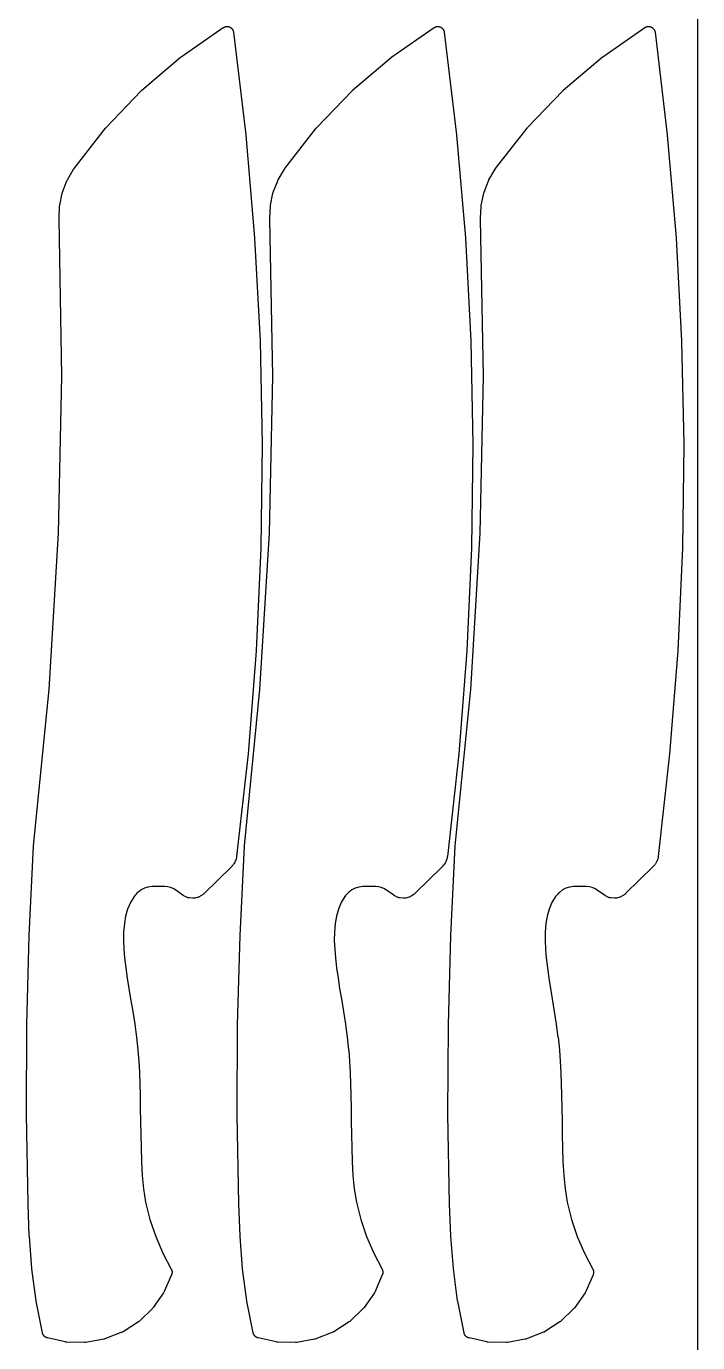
# Model space of a CAD drawing. Header units: metres. Extents: x 0 to 3000, y 0 to 1240.
# Drawn here: x 2796.1 to 3000, y 399.4 to 798.9 of the extents above; entities that cross this region are included whole.
import ezdxf

# ---------------------------------------------------------------- set-up
doc = ezdxf.new("R2010")
doc.units = ezdxf.units.M

msp = doc.modelspace()

# ---------------------------------------------------------------- linework, layer by layer
at = {"color": 7}
msp.add_lwpolyline([(0, 0), (3000, 0), (3000, 1240), (0, 1240), (0, 0)], close=True, dxfattribs=at)
at = {"color": 1}
for points in [[(2849.99, 535.57), (2849.97, 535.56), (2849.96, 535.54), (2849.89, 535.5), (2849.83, 535.45), (2848.96, 534.86), (2848.81, 534.76), (2848.65, 534.68), (2848.49, 534.62), (2848.33, 534.57), (2847.33, 534.31), (2847.11, 534.27), (2846.88, 534.25), (2846.65, 534.26), (2845.63, 534.35), (2845.46, 534.38), (2845.29, 534.42), (2845.12, 534.47), (2844.96, 534.54), (2844, 534.99), (2843.93, 535.03), (2843.87, 535.06), (2843.85, 535.07), (2843.83, 535.08), (2843.77, 535.13), (2843.7, 535.17), (2841.49, 536.74), (2840.7, 537.22), (2839.92, 537.53), (2839.1, 537.73), (2838.19, 537.8), (2834.32, 537.8), (2833.07, 537.68), (2831.98, 537.35), (2830.97, 536.83), (2830, 536.06), (2829.72, 535.78), (2829.4, 535.44), (2829.1, 535.08), (2828.86, 534.77), (2827.73, 532.95), (2826.9, 530.98), (2826.3, 528.83), (2825.92, 526.58), (2825.69, 524.02), (2825.66, 521.44), (2825.77, 518.84), (2826, 516.22), (2826.36, 513.11), (2826.79, 509.99), (2827.28, 506.86), (2827.8, 503.72), (2828.43, 499.88), (2828.43, 499.86), (2829.04, 496.02), (2829.04, 495.98), (2829.58, 492.14), (2829.59, 492.08), (2830.01, 488.22), (2830.02, 488.16), (2830.29, 484.8), (2830.29, 484.75), (2830.47, 481.38), (2830.47, 481.34), (2830.59, 477.97), (2830.59, 477.95), (2830.67, 474.58), (2830.67, 474.57), (2830.75, 470.57), (2830.75, 470.56), (2830.82, 466.56), (2830.89, 462.56), (2830.98, 458.56), (2831.1, 454.34), (2831.33, 450.16), (2831.73, 446.04), (2832.37, 442), (2833.67, 436.74), (2835.45, 431.6), (2837.63, 426.59), (2840.17, 421.69), (2840.18, 421.69), (2840.18, 421.68), (2840.22, 421.6), (2840.26, 421.51), (2840.26, 421.51), (2840.26, 421.5), (2840.29, 421.41), (2840.32, 421.33), (2840.32, 421.32), (2840.32, 421.32), (2840.34, 421.23), (2840.36, 421.14), (2840.37, 421.13), (2840.37, 421.12), (2840.38, 421.03), (2840.39, 420.94), (2840.39, 420.94), (2840.39, 420.93), (2840.39, 420.84), (2840.4, 420.74), (2840.4, 420.74), (2840.4, 420.73), (2840.39, 420.64), (2840.39, 420.55), (2840.38, 420.54), (2840.38, 420.54), (2840.37, 420.45), (2840.35, 420.36), (2840.35, 420.35), (2840.35, 420.34), (2840.33, 420.26), (2840.3, 420.17), (2840.3, 420.16), (2840.3, 420.16), (2840.27, 420.07), (2840.24, 419.98), (2840.23, 419.98), (2840.23, 419.97), (2838.02, 414.9), (2837.93, 414.72), (2837.83, 414.55), (2834.7, 410.05), (2834.58, 409.9), (2834.44, 409.76), (2830.49, 405.95), (2830.34, 405.82), (2830.18, 405.71), (2825.52, 402.73), (2825.35, 402.63), (2825.17, 402.55), (2820.01, 400.54), (2819.82, 400.48), (2819.63, 400.43), (2814.23, 399.48), (2814.04, 399.46), (2813.84, 399.45), (2808.36, 399.58), (2808.16, 399.59), (2807.97, 399.63), (2802.57, 400.83), (2802.5, 400.85), (2802.42, 400.87), (2802.4, 400.88), (2802.38, 400.88), (2802.31, 400.91), (2802.24, 400.93), (2802.22, 400.95), (2802.19, 400.95), (2802.13, 400.99), (2802.06, 401.02), (2802.04, 401.03), (2802.02, 401.04), (2801.96, 401.08), (2801.89, 401.12), (2801.87, 401.13), (2801.85, 401.15), (2801.79, 401.19), (2801.74, 401.24), (2801.72, 401.25), (2801.7, 401.27), (2801.64, 401.32), (2801.59, 401.37), (2801.57, 401.39), (2801.56, 401.4), (2801.51, 401.46), (2801.46, 401.51), (2801.44, 401.53), (2801.43, 401.55), (2801.38, 401.61), (2801.34, 401.67), (2801.33, 401.69), (2801.31, 401.71), (2801.28, 401.78), (2801.24, 401.84), (2801.23, 401.86), (2801.22, 401.88), (2801.19, 401.95), (2801.16, 402.02), (2801.15, 402.04), (2801.14, 402.06), (2801.11, 402.13), (2801.09, 402.2), (2801.08, 402.22), (2801.08, 402.25), (2801.06, 402.32), (2801.04, 402.39), (2799.12, 411.99), (2799.1, 412.12), (2797.83, 421.79), (2797.82, 421.89), (2797.06, 431.62), (2797.05, 431.69), (2796.65, 441.49), (2796.65, 441.51), (2796.65, 441.54), (2796.18, 468.64), (2796.18, 468.68), (2796.31, 495.78), (2796.31, 495.82), (2797.03, 522.92), (2797.03, 522.96), (2798.34, 550.03), (2798.34, 550.08), (2798.35, 550.14), (2803.09, 597.57), (2805.95, 645.1), (2806.95, 692.71), (2806.08, 740.38), (2806.08, 740.44), (2806.08, 740.5), (2806.24, 744.24), (2806.26, 744.4), (2806.28, 744.56), (2807.04, 748.2), (2807.08, 748.36), (2807.14, 748.51), (2808.47, 751.98), (2808.54, 752.13), (2808.61, 752.27), (2810.5, 755.5), (2810.52, 755.53), (2810.54, 755.56), (2810.58, 755.61), (2810.61, 755.66), (2810.63, 755.69), (2810.65, 755.72), (2820.2, 767.97), (2820.34, 768.12), (2831.05, 779.31), (2831.2, 779.45), (2842.99, 789.5), (2843.15, 789.63), (2855.94, 798.46), (2856.01, 798.5), (2856.09, 798.55), (2856.1, 798.56), (2856.1, 798.56), (2856.19, 798.6), (2856.27, 798.64), (2856.27, 798.64), (2856.28, 798.65), (2856.37, 798.68), (2856.45, 798.71), (2856.46, 798.71), (2856.46, 798.71), (2856.55, 798.74), (2856.64, 798.76), (2856.65, 798.76), (2856.65, 798.77), (2856.74, 798.78), (2856.84, 798.8), (2856.84, 798.8), (2856.85, 798.8), (2856.94, 798.8), (2857.03, 798.81), (2857.04, 798.81), (2857.04, 798.81), (2857.13, 798.81), (2857.23, 798.8), (2857.23, 798.8), (2857.24, 798.8), (2857.33, 798.79), (2857.42, 798.78), (2857.43, 798.78), (2857.43, 798.78), (2857.52, 798.76), (2857.61, 798.74), (2857.62, 798.73), (2857.62, 798.73), (2857.71, 798.7), (2857.8, 798.67), (2857.8, 798.67), (2857.81, 798.67), (2857.89, 798.63), (2857.98, 798.59), (2857.98, 798.59), (2857.99, 798.59), (2858.07, 798.54), (2858.15, 798.5), (2858.15, 798.49), (2858.16, 798.49), (2858.23, 798.44), (2858.31, 798.38), (2858.31, 798.38), (2858.32, 798.38), (2858.39, 798.31), (2858.46, 798.25), (2858.46, 798.25), (2858.46, 798.25), (2858.53, 798.18), (2858.59, 798.11), (2858.59, 798.11), (2858.6, 798.1), (2858.65, 798.03), (2858.71, 797.96), (2858.71, 797.95), (2858.72, 797.95), (2858.77, 797.87), (2858.82, 797.79), (2858.82, 797.78), (2858.82, 797.78), (2858.86, 797.7), (2858.9, 797.61), (2858.91, 797.61), (2858.91, 797.6), (2858.94, 797.52), (2858.97, 797.43), (2858.97, 797.42), (2858.98, 797.42), (2859, 797.33), (2859.03, 797.24), (2859.03, 797.24), (2859.03, 797.23), (2859.04, 797.14), (2859.06, 797.05), (2862.77, 765.94), (2862.77, 765.87), (2865.46, 734.69), (2865.46, 734.62), (2867.12, 703.38), (2867.12, 703.31), (2867.75, 672.04), (2867.75, 671.98), (2867.35, 640.7), (2867.35, 640.64), (2865.93, 609.38), (2865.92, 609.32), (2863.47, 578.11), (2863.46, 578.05), (2859.99, 546.91), (2859.99, 546.91), (2859.99, 546.91), (2859.97, 546.81), (2859.95, 546.72), (2859.95, 546.72), (2859.95, 546.72), (2859.85, 546.23), (2859.81, 546.06), (2859.75, 545.91), (2859.57, 545.45), (2859.5, 545.29), (2859.42, 545.15), (2859.16, 544.72), (2859.07, 544.58), (2858.97, 544.45), (2858.64, 544.07), (2858.58, 544.01), (2858.53, 543.95), (2850.1, 535.68), (2850.04, 535.62), (2849.99, 535.57)], [(2913.99, 535.57), (2913.97, 535.56), (2913.96, 535.54), (2913.89, 535.5), (2913.83, 535.45), (2912.96, 534.86), (2912.81, 534.76), (2912.65, 534.68), (2912.49, 534.62), (2912.33, 534.57), (2911.33, 534.31), (2911.11, 534.27), (2910.88, 534.25), (2910.65, 534.26), (2909.63, 534.35), (2909.46, 534.38), (2909.29, 534.42), (2909.12, 534.47), (2908.96, 534.54), (2908, 534.99), (2907.93, 535.03), (2907.87, 535.06), (2907.85, 535.07), (2907.83, 535.08), (2907.77, 535.13), (2907.7, 535.17), (2905.49, 536.74), (2904.7, 537.22), (2903.92, 537.53), (2903.1, 537.73), (2902.19, 537.8), (2898.32, 537.8), (2897.07, 537.68), (2895.98, 537.35), (2894.97, 536.83), (2894, 536.06), (2893.72, 535.78), (2893.4, 535.44), (2893.1, 535.08), (2892.86, 534.77), (2891.73, 532.95), (2890.9, 530.98), (2890.3, 528.83), (2889.92, 526.58), (2889.69, 524.02), (2889.66, 521.44), (2889.77, 518.84), (2890, 516.22), (2890.36, 513.11), (2890.79, 509.99), (2891.28, 506.86), (2891.8, 503.72), (2892.43, 499.88), (2892.43, 499.86), (2893.04, 496.02), (2893.04, 495.98), (2893.58, 492.14), (2893.59, 492.08), (2894.01, 488.22), (2894.02, 488.16), (2894.29, 484.8), (2894.29, 484.75), (2894.47, 481.38), (2894.47, 481.34), (2894.59, 477.97), (2894.59, 477.95), (2894.67, 474.58), (2894.67, 474.57), (2894.75, 470.57), (2894.75, 470.56), (2894.82, 466.56), (2894.89, 462.56), (2894.98, 458.56), (2895.1, 454.34), (2895.33, 450.16), (2895.73, 446.04), (2896.37, 442), (2897.67, 436.74), (2899.45, 431.6), (2901.63, 426.59), (2904.17, 421.69), (2904.18, 421.69), (2904.18, 421.68), (2904.22, 421.6), (2904.26, 421.51), (2904.26, 421.51), (2904.26, 421.5), (2904.29, 421.41), (2904.32, 421.33), (2904.32, 421.32), (2904.32, 421.32), (2904.34, 421.23), (2904.36, 421.14), (2904.37, 421.13), (2904.37, 421.12), (2904.38, 421.03), (2904.39, 420.94), (2904.39, 420.94), (2904.39, 420.93), (2904.39, 420.84), (2904.4, 420.74), (2904.4, 420.74), (2904.4, 420.73), (2904.39, 420.64), (2904.39, 420.55), (2904.38, 420.54), (2904.38, 420.54), (2904.37, 420.45), (2904.35, 420.36), (2904.35, 420.35), (2904.35, 420.34), (2904.33, 420.26), (2904.3, 420.17), (2904.3, 420.16), (2904.3, 420.16), (2904.27, 420.07), (2904.24, 419.98), (2904.23, 419.98), (2904.23, 419.97), (2902.02, 414.9), (2901.93, 414.72), (2901.83, 414.55), (2898.7, 410.05), (2898.58, 409.9), (2898.44, 409.76), (2894.49, 405.95), (2894.34, 405.82), (2894.18, 405.71), (2889.52, 402.73), (2889.35, 402.63), (2889.17, 402.55), (2884.01, 400.54), (2883.82, 400.48), (2883.63, 400.43), (2878.23, 399.48), (2878.04, 399.46), (2877.84, 399.45), (2872.36, 399.58), (2872.16, 399.59), (2871.97, 399.63), (2866.57, 400.83), (2866.5, 400.85), (2866.42, 400.87), (2866.4, 400.88), (2866.38, 400.88), (2866.31, 400.91), (2866.24, 400.93), (2866.22, 400.95), (2866.19, 400.95), (2866.13, 400.99), (2866.06, 401.02), (2866.04, 401.03), (2866.02, 401.04), (2865.96, 401.08), (2865.89, 401.12), (2865.87, 401.13), (2865.85, 401.15), (2865.79, 401.19), (2865.74, 401.24), (2865.72, 401.25), (2865.7, 401.27), (2865.64, 401.32), (2865.59, 401.37), (2865.57, 401.39), (2865.56, 401.4), (2865.51, 401.46), (2865.46, 401.51), (2865.44, 401.53), (2865.43, 401.55), (2865.38, 401.61), (2865.34, 401.67), (2865.33, 401.69), (2865.31, 401.71), (2865.28, 401.78), (2865.24, 401.84), (2865.23, 401.86), (2865.22, 401.88), (2865.19, 401.95), (2865.16, 402.02), (2865.15, 402.04), (2865.14, 402.06), (2865.11, 402.13), (2865.09, 402.2), (2865.08, 402.22), (2865.08, 402.25), (2865.06, 402.32), (2865.04, 402.39), (2863.12, 411.99), (2863.1, 412.12), (2861.83, 421.79), (2861.82, 421.89), (2861.06, 431.62), (2861.05, 431.69), (2860.65, 441.49), (2860.65, 441.51), (2860.65, 441.54), (2860.18, 468.64), (2860.18, 468.68), (2860.31, 495.78), (2860.31, 495.82), (2861.03, 522.92), (2861.03, 522.96), (2862.34, 550.03), (2862.34, 550.08), (2862.35, 550.14), (2867.09, 597.57), (2869.95, 645.1), (2870.95, 692.71), (2870.08, 740.38), (2870.08, 740.44), (2870.08, 740.5), (2870.24, 744.24), (2870.26, 744.4), (2870.28, 744.56), (2871.04, 748.2), (2871.08, 748.36), (2871.14, 748.51), (2872.47, 751.98), (2872.54, 752.13), (2872.61, 752.27), (2874.5, 755.5), (2874.52, 755.53), (2874.54, 755.56), (2874.58, 755.61), (2874.61, 755.66), (2874.63, 755.69), (2874.65, 755.72), (2884.2, 767.97), (2884.34, 768.12), (2895.05, 779.31), (2895.2, 779.45), (2906.99, 789.5), (2907.15, 789.63), (2919.94, 798.46), (2920.01, 798.5), (2920.09, 798.55), (2920.1, 798.56), (2920.1, 798.56), (2920.19, 798.6), (2920.27, 798.64), (2920.27, 798.64), (2920.28, 798.65), (2920.37, 798.68), (2920.45, 798.71), (2920.46, 798.71), (2920.46, 798.71), (2920.55, 798.74), (2920.64, 798.76), (2920.65, 798.76), (2920.65, 798.77), (2920.74, 798.78), (2920.84, 798.8), (2920.84, 798.8), (2920.85, 798.8), (2920.94, 798.8), (2921.03, 798.81), (2921.04, 798.81), (2921.04, 798.81), (2921.13, 798.81), (2921.23, 798.8), (2921.23, 798.8), (2921.24, 798.8), (2921.33, 798.79), (2921.42, 798.78), (2921.43, 798.78), (2921.43, 798.78), (2921.52, 798.76), (2921.61, 798.74), (2921.62, 798.73), (2921.62, 798.73), (2921.71, 798.7), (2921.8, 798.67), (2921.8, 798.67), (2921.81, 798.67), (2921.89, 798.63), (2921.98, 798.59), (2921.98, 798.59), (2921.99, 798.59), (2922.07, 798.54), (2922.15, 798.5), (2922.15, 798.49), (2922.16, 798.49), (2922.23, 798.44), (2922.31, 798.38), (2922.31, 798.38), (2922.32, 798.38), (2922.39, 798.31), (2922.46, 798.25), (2922.46, 798.25), (2922.46, 798.25), (2922.53, 798.18), (2922.59, 798.11), (2922.59, 798.11), (2922.6, 798.1), (2922.65, 798.03), (2922.71, 797.96), (2922.71, 797.95), (2922.72, 797.95), (2922.77, 797.87), (2922.82, 797.79), (2922.82, 797.78), (2922.82, 797.78), (2922.86, 797.7), (2922.9, 797.61), (2922.91, 797.61), (2922.91, 797.6), (2922.94, 797.52), (2922.97, 797.43), (2922.97, 797.42), (2922.98, 797.42), (2923, 797.33), (2923.03, 797.24), (2923.03, 797.24), (2923.03, 797.23), (2923.04, 797.14), (2923.06, 797.05), (2926.77, 765.94), (2926.77, 765.87), (2929.46, 734.69), (2929.46, 734.62), (2931.12, 703.38), (2931.12, 703.31), (2931.75, 672.04), (2931.75, 671.98), (2931.35, 640.7), (2931.35, 640.64), (2929.93, 609.38), (2929.92, 609.32), (2927.47, 578.11), (2927.46, 578.05), (2923.99, 546.91), (2923.99, 546.91), (2923.99, 546.91), (2923.97, 546.81), (2923.95, 546.72), (2923.95, 546.72), (2923.95, 546.72), (2923.85, 546.23), (2923.81, 546.06), (2923.75, 545.91), (2923.57, 545.45), (2923.5, 545.29), (2923.42, 545.15), (2923.16, 544.72), (2923.07, 544.58), (2922.97, 544.45), (2922.64, 544.07), (2922.58, 544.01), (2922.53, 543.95), (2914.1, 535.68), (2914.04, 535.62), (2913.99, 535.57)], [(2977.99, 535.57), (2977.97, 535.56), (2977.96, 535.54), (2977.89, 535.5), (2977.83, 535.45), (2976.96, 534.86), (2976.81, 534.76), (2976.65, 534.68), (2976.49, 534.62), (2976.33, 534.57), (2975.33, 534.31), (2975.11, 534.27), (2974.88, 534.25), (2974.65, 534.26), (2973.63, 534.35), (2973.46, 534.38), (2973.29, 534.42), (2973.12, 534.47), (2972.96, 534.54), (2972, 534.99), (2971.93, 535.03), (2971.87, 535.06), (2971.85, 535.07), (2971.83, 535.08), (2971.77, 535.13), (2971.7, 535.17), (2969.49, 536.74), (2968.7, 537.22), (2967.92, 537.53), (2967.1, 537.73), (2966.19, 537.8), (2962.32, 537.8), (2961.07, 537.68), (2959.98, 537.35), (2958.97, 536.83), (2958, 536.06), (2957.72, 535.78), (2957.4, 535.44), (2957.1, 535.08), (2956.86, 534.77), (2955.73, 532.95), (2954.9, 530.98), (2954.3, 528.83), (2953.92, 526.58), (2953.69, 524.02), (2953.66, 521.44), (2953.77, 518.84), (2954, 516.22), (2954.36, 513.11), (2954.79, 509.99), (2955.28, 506.86), (2955.8, 503.72), (2956.43, 499.88), (2956.43, 499.86), (2957.04, 496.02), (2957.04, 495.98), (2957.58, 492.14), (2957.59, 492.08), (2958.01, 488.22), (2958.02, 488.16), (2958.29, 484.8), (2958.29, 484.75), (2958.47, 481.38), (2958.47, 481.34), (2958.59, 477.97), (2958.59, 477.95), (2958.67, 474.58), (2958.67, 474.57), (2958.75, 470.57), (2958.75, 470.56), (2958.82, 466.56), (2958.89, 462.56), (2958.98, 458.56), (2959.1, 454.34), (2959.33, 450.16), (2959.73, 446.04), (2960.37, 442), (2961.67, 436.74), (2963.45, 431.6), (2965.63, 426.59), (2968.17, 421.69), (2968.18, 421.69), (2968.18, 421.68), (2968.22, 421.6), (2968.26, 421.51), (2968.26, 421.51), (2968.26, 421.5), (2968.29, 421.41), (2968.32, 421.33), (2968.32, 421.32), (2968.32, 421.32), (2968.34, 421.23), (2968.36, 421.14), (2968.37, 421.13), (2968.37, 421.12), (2968.38, 421.03), (2968.39, 420.94), (2968.39, 420.94), (2968.39, 420.93), (2968.39, 420.84), (2968.4, 420.74), (2968.4, 420.74), (2968.4, 420.73), (2968.39, 420.64), (2968.39, 420.55), (2968.38, 420.54), (2968.38, 420.54), (2968.37, 420.45), (2968.35, 420.36), (2968.35, 420.35), (2968.35, 420.34), (2968.33, 420.26), (2968.3, 420.17), (2968.3, 420.16), (2968.3, 420.16), (2968.27, 420.07), (2968.24, 419.98), (2968.23, 419.98), (2968.23, 419.97), (2966.02, 414.9), (2965.93, 414.72), (2965.83, 414.55), (2962.7, 410.05), (2962.58, 409.9), (2962.44, 409.76), (2958.49, 405.95), (2958.34, 405.82), (2958.18, 405.71), (2953.52, 402.73), (2953.35, 402.63), (2953.17, 402.55), (2948.01, 400.54), (2947.82, 400.48), (2947.63, 400.43), (2942.23, 399.48), (2942.04, 399.46), (2941.84, 399.45), (2936.36, 399.58), (2936.16, 399.59), (2935.97, 399.63), (2930.57, 400.83), (2930.5, 400.85), (2930.42, 400.87), (2930.4, 400.88), (2930.38, 400.88), (2930.31, 400.91), (2930.24, 400.93), (2930.22, 400.95), (2930.19, 400.95), (2930.13, 400.99), (2930.06, 401.02), (2930.04, 401.03), (2930.02, 401.04), (2929.96, 401.08), (2929.89, 401.12), (2929.87, 401.13), (2929.85, 401.15), (2929.79, 401.19), (2929.74, 401.24), (2929.72, 401.25), (2929.7, 401.27), (2929.64, 401.32), (2929.59, 401.37), (2929.57, 401.39), (2929.56, 401.4), (2929.51, 401.46), (2929.46, 401.51), (2929.44, 401.53), (2929.43, 401.55), (2929.38, 401.61), (2929.34, 401.67), (2929.33, 401.69), (2929.31, 401.71), (2929.28, 401.78), (2929.24, 401.84), (2929.23, 401.86), (2929.22, 401.88), (2929.19, 401.95), (2929.16, 402.02), (2929.15, 402.04), (2929.14, 402.06), (2929.11, 402.13), (2929.09, 402.2), (2929.08, 402.22), (2929.08, 402.25), (2929.06, 402.32), (2929.04, 402.39), (2927.12, 411.99), (2927.1, 412.12), (2925.83, 421.79), (2925.82, 421.89), (2925.06, 431.62), (2925.05, 431.69), (2924.65, 441.49), (2924.65, 441.51), (2924.65, 441.54), (2924.18, 468.64), (2924.18, 468.68), (2924.31, 495.78), (2924.31, 495.82), (2925.03, 522.92), (2925.03, 522.96), (2926.34, 550.03), (2926.34, 550.08), (2926.35, 550.14), (2931.09, 597.57), (2933.95, 645.1), (2934.95, 692.71), (2934.08, 740.38), (2934.08, 740.44), (2934.08, 740.5), (2934.24, 744.24), (2934.26, 744.4), (2934.28, 744.56), (2935.04, 748.2), (2935.08, 748.36), (2935.14, 748.51), (2936.47, 751.98), (2936.54, 752.13), (2936.61, 752.27), (2938.5, 755.5), (2938.52, 755.53), (2938.54, 755.56), (2938.58, 755.61), (2938.61, 755.66), (2938.63, 755.69), (2938.65, 755.72), (2948.2, 767.97), (2948.34, 768.12), (2959.05, 779.31), (2959.2, 779.45), (2970.99, 789.5), (2971.15, 789.63), (2983.94, 798.46), (2984.01, 798.5), (2984.09, 798.55), (2984.1, 798.56), (2984.1, 798.56), (2984.19, 798.6), (2984.27, 798.64), (2984.27, 798.64), (2984.28, 798.65), (2984.37, 798.68), (2984.45, 798.71), (2984.46, 798.71), (2984.46, 798.71), (2984.55, 798.74), (2984.64, 798.76), (2984.65, 798.76), (2984.65, 798.77), (2984.74, 798.78), (2984.84, 798.8), (2984.84, 798.8), (2984.85, 798.8), (2984.94, 798.8), (2985.03, 798.81), (2985.04, 798.81), (2985.04, 798.81), (2985.13, 798.81), (2985.23, 798.8), (2985.23, 798.8), (2985.24, 798.8), (2985.33, 798.79), (2985.42, 798.78), (2985.43, 798.78), (2985.43, 798.78), (2985.52, 798.76), (2985.61, 798.74), (2985.62, 798.73), (2985.62, 798.73), (2985.71, 798.7), (2985.8, 798.67), (2985.8, 798.67), (2985.81, 798.67), (2985.89, 798.63), (2985.98, 798.59), (2985.98, 798.59), (2985.99, 798.59), (2986.07, 798.54), (2986.15, 798.5), (2986.15, 798.49), (2986.16, 798.49), (2986.23, 798.44), (2986.31, 798.38), (2986.31, 798.38), (2986.32, 798.38), (2986.39, 798.31), (2986.46, 798.25), (2986.46, 798.25), (2986.46, 798.25), (2986.53, 798.18), (2986.59, 798.11), (2986.59, 798.11), (2986.6, 798.1), (2986.65, 798.03), (2986.71, 797.96), (2986.71, 797.95), (2986.72, 797.95), (2986.77, 797.87), (2986.82, 797.79), (2986.82, 797.78), (2986.82, 797.78), (2986.86, 797.7), (2986.9, 797.61), (2986.91, 797.61), (2986.91, 797.6), (2986.94, 797.52), (2986.97, 797.43), (2986.97, 797.42), (2986.98, 797.42), (2987, 797.33), (2987.03, 797.24), (2987.03, 797.24), (2987.03, 797.23), (2987.04, 797.14), (2987.06, 797.05), (2990.77, 765.94), (2990.77, 765.87), (2993.46, 734.69), (2993.46, 734.62), (2995.12, 703.38), (2995.12, 703.31), (2995.75, 672.04), (2995.75, 671.98), (2995.35, 640.7), (2995.35, 640.64), (2993.93, 609.38), (2993.92, 609.32), (2991.47, 578.11), (2991.46, 578.05), (2987.99, 546.91), (2987.99, 546.91), (2987.99, 546.91), (2987.97, 546.81), (2987.95, 546.72), (2987.95, 546.72), (2987.95, 546.72), (2987.85, 546.23), (2987.81, 546.06), (2987.75, 545.91), (2987.57, 545.45), (2987.5, 545.29), (2987.42, 545.15), (2987.16, 544.72), (2987.07, 544.58), (2986.97, 544.45), (2986.64, 544.07), (2986.58, 544.01), (2986.53, 543.95), (2978.1, 535.68), (2978.04, 535.62), (2977.99, 535.57)]]:
    msp.add_lwpolyline(points, close=True, dxfattribs=at)

doc.saveas('drawing.dxf')
